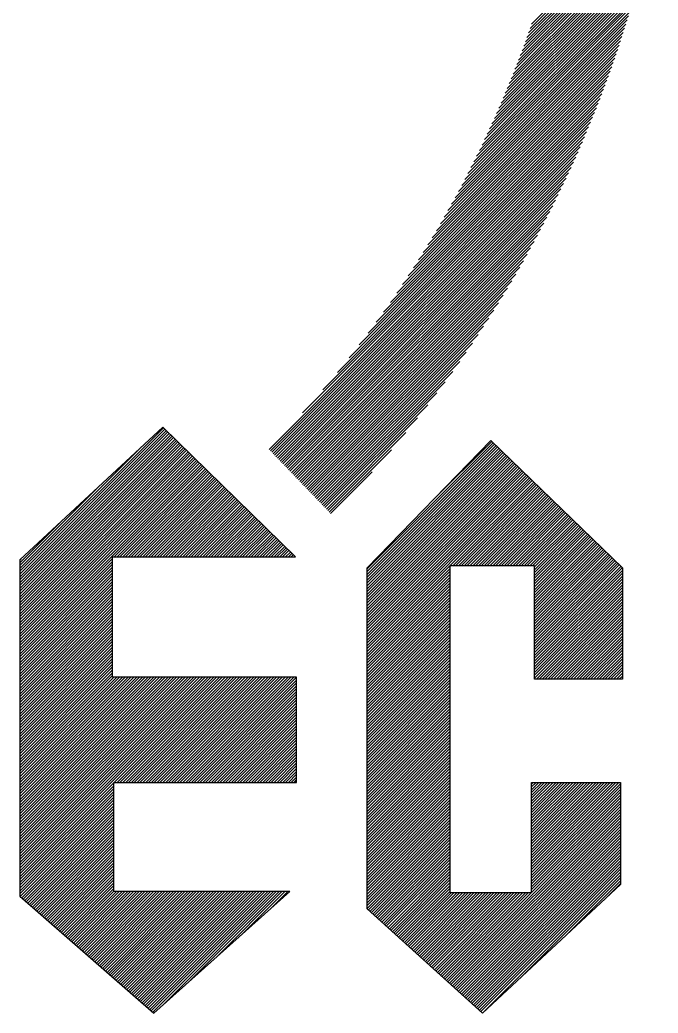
# Model space of a CAD drawing. Header units: inches. Extents: x 985 to 11353, y 526 to 2181.
# Drawn here: x 6002.02 to 6007.95, y 1156.47 to 1165.69 of the extents above; entities that cross this region are included whole.
import ezdxf

# ---------------------------------------------------------------- set-up
doc = ezdxf.new("R2010")
doc.units = ezdxf.units.IN
doc.header["$MEASUREMENT"] = 0
doc.layers.add('CABLE ROUTE FOR TOTAL PLANE-EMBED 2_DWG$0$SILICAGEL BORDER', color=7, linetype='Continuous')
doc.layers.add('ONDOCS', color=7, linetype='Continuous', lineweight=0)

# ---------------------------------------------------------------- blocks, each defined once
blk = doc.blocks.new('240A1')
at = {"layer": 'ONDOCS', "color": 7, "linetype": 'Continuous', "lineweight": -3, "ltscale": 100}
for p, q in [((1046107.5832, 286298.7135), (1046108.2098, 286299.3402)), ((1046107.5603, 286298.6482), (1046108.1991, 286299.287)), ((1046107.568, 286298.6701), (1046108.2027, 286299.3048)), ((1046107.5757, 286298.6919), (1046108.2063, 286299.3225)), ((1046107.5359, 286298.5814), (1046108.1876, 286299.2331)), ((1046107.5442, 286298.6038), (1046108.1915, 286299.2512)), ((1046107.5523, 286298.6261), (1046108.1953, 286299.2691)), ((1046107.51, 286298.513), (1046108.1755, 286299.1786)), ((1046107.5188, 286298.536), (1046108.1796, 286299.1969)), ((1046107.5274, 286298.5588), (1046108.1837, 286299.215)), ((1046107.4917, 286298.4665), (1046108.1671, 286299.1419)), ((1046107.5009, 286298.4899), (1046108.1713, 286299.1603)), ((1046107.4628, 286298.3952), (1046108.1538, 286299.0862)), ((1046107.4727, 286298.4192), (1046108.1583, 286299.1048)), ((1046107.4823, 286298.4429), (1046108.1627, 286299.1234)), ((1046107.4319, 286298.3218), (1046108.1398, 286299.0297)), ((1046107.4424, 286298.3465), (1046108.1445, 286299.0486)), ((1046107.4527, 286298.371), (1046108.1492, 286299.0674)), ((1046107.41, 286298.2717), (1046108.13, 286298.9916)), ((1046107.4211, 286298.2969), (1046108.1349, 286299.0107)), ((1046107.3752, 286298.1945), (1046108.1146, 286298.9339)), ((1046107.3871, 286298.2205), (1046108.1198, 286298.9532)), ((1046107.3987, 286298.2462), (1046108.125, 286298.9725)), ((1046107.3505, 286298.1415), (1046108.1039, 286298.8949)), ((1046107.363, 286298.1681), (1046108.1093, 286298.9144)), ((1046107.311, 286298.0595), (1046108.0871, 286298.8356)), ((1046107.3245, 286298.0872), (1046108.0928, 286298.8555)), ((1046107.3377, 286298.1145), (1046108.0984, 286298.8752)), ((1046107.2827, 286298.0029), (1046108.0754, 286298.7956)), ((1046107.297, 286298.0314), (1046108.0813, 286298.8157)), ((1046107.2371, 286297.9149), (1046108.057, 286298.7348)), ((1046107.2528, 286297.9447), (1046108.0632, 286298.7552)), ((1046107.268, 286297.9741), (1046108.0693, 286298.7754)), ((1046107.2043, 286297.8538), (1046108.0441, 286298.6936)), ((1046107.221, 286297.8846), (1046108.0506, 286298.7143)), ((1046107.1692, 286297.7904), (1046108.0308, 286298.652)), ((1046107.1871, 286297.8224), (1046108.0375, 286298.6729)), ((1046107.1116, 286297.6904), (1046108.0099, 286298.5887)), ((1046107.1315, 286297.7245), (1046108.017, 286298.6099)), ((1046107.1507, 286297.7578), (1046108.024, 286298.6311)), ((1046107.0693, 286297.6198), (1046107.9953, 286298.5458)), ((1046107.0909, 286297.6556), (1046108.0026, 286298.5673)), ((1046107.023, 286297.5453), (1046107.9801, 286298.5024)), ((1046107.0467, 286297.5831), (1046107.9878, 286298.5241)), ((1046106.9721, 286297.466), (1046107.9644, 286298.4583)), ((1046106.9982, 286297.5063), (1046107.9723, 286298.4804)), ((1046106.8837, 286297.3353), (1046107.9396, 286298.3911)), ((1046106.9151, 286297.3807), (1046107.948, 286298.4137)), ((1046106.9444, 286297.4242), (1046107.9562, 286298.4361)), ((1046106.8137, 286297.2369), (1046107.9222, 286298.3455)), ((1046106.8501, 286297.2875), (1046107.931, 286298.3684)), ((1046106.7296, 286297.1246), (1046107.9042, 286298.2991)), ((1046106.7738, 286297.1829), (1046107.9133, 286298.3224)), ((1046106.6213, 286296.988), (1046107.8854, 286298.2521)), ((1046106.6796, 286297.0605), (1046107.8949, 286298.2757)), ((1046106.449, 286296.7874), (1046107.8658, 286298.2042)), ((1046106.5494, 286296.902), (1046107.8757, 286298.2282)), ((1046106.2828, 286296.607), (1046107.8557, 286298.18)), ((1046106.2897, 286296.5998), (1046107.8454, 286298.1555)), ((1046106.2966, 286296.5926), (1046107.8349, 286298.1308)), ((1046106.3035, 286296.5854), (1046107.8241, 286298.1059)), ((1046106.3105, 286296.5782), (1046107.8131, 286298.0808)), ((1046106.3174, 286296.5709), (1046107.8018, 286298.0554)), ((1046106.3243, 286296.5637), (1046107.7903, 286298.0297)), ((1046106.3312, 286296.5565), (1046107.7786, 286298.0038)), ((1046106.3382, 286296.5493), (1046107.7665, 286297.9776)), ((1046106.3451, 286296.5421), (1046107.7542, 286297.9511)), ((1046106.352, 286296.5349), (1046107.7415, 286297.9244)), ((1046106.359, 286296.5276), (1046107.7286, 286297.8973)), ((1046106.3659, 286296.5204), (1046107.7153, 286297.8699)), ((1046106.3728, 286296.5132), (1046107.7017, 286297.8421)), ((1046106.3797, 286296.506), (1046107.6878, 286297.814)), ((1046106.3867, 286296.4988), (1046107.6734, 286297.7856)), ((1046106.3936, 286296.4916), (1046107.6587, 286297.7567)), ((1046106.4005, 286296.4843), (1046107.6436, 286297.7274)), ((1046106.4074, 286296.4771), (1046107.6281, 286297.6978)), ((1046106.4144, 286296.4699), (1046107.6121, 286297.6676)), ((1046106.4213, 286296.4627), (1046107.5956, 286297.637)), ((1046106.4282, 286296.4555), (1046107.5786, 286297.6058)), ((1046106.4351, 286296.4483), (1046107.561, 286297.5742)), ((1046106.4421, 286296.441), (1046107.5429, 286297.5419)), ((1046106.449, 286296.4338), (1046107.5242, 286297.5091)), ((1046106.4559, 286296.4266), (1046107.5048, 286297.4755)), ((1046106.4628, 286296.4194), (1046107.4848, 286297.4413)), ((1046106.4698, 286296.4122), (1046107.4639, 286297.4063)), ((1046106.4767, 286296.405), (1046107.4422, 286297.3705)), ((1046106.4836, 286296.3977), (1046107.4197, 286297.3338)), ((1046106.4905, 286296.3905), (1046107.3961, 286297.2961)), ((1046106.4975, 286296.3833), (1046107.3715, 286297.2574)), ((1046106.5044, 286296.3761), (1046107.3457, 286297.2174)), ((1046106.5113, 286296.3689), (1046107.3185, 286297.1761)), ((1046106.5182, 286296.3617), (1046107.2899, 286297.1333)), ((1046106.5252, 286296.3544), (1046107.2595, 286297.0888)), ((1046106.5321, 286296.3472), (1046107.2271, 286297.0423)), ((1046106.539, 286296.34), (1046107.1925, 286296.9935)), ((1046106.5459, 286296.3328), (1046107.155, 286296.9419)), ((1046106.5529, 286296.3256), (1046107.1142, 286296.887)), ((1046106.5598, 286296.3184), (1046107.0692, 286296.8277)), ((1046106.5667, 286296.3111), (1046107.0185, 286296.7629)), ((1046105.049, 286296.0029), (1046105.7604, 286296.7144)), ((1046105.049, 286295.9888), (1046105.7675, 286296.7074)), ((1046105.049, 286295.9747), (1046105.7747, 286296.7004)), ((1046105.049, 286295.9605), (1046105.7818, 286296.6934)), ((1046105.049, 286295.9464), (1046105.789, 286296.6864)), ((1046105.049, 286295.9322), (1046105.7961, 286296.6794)), ((1046105.049, 286295.9181), (1046105.8032, 286296.6724)), ((1046106.5736, 286296.3039), (1046106.9599, 286296.6902)), ((1046105.049, 286295.904), (1046105.8104, 286296.6654)), ((1046105.049, 286295.8898), (1046105.8175, 286296.6584)), ((1046105.049, 286295.8757), (1046105.8247, 286296.6514)), ((1046105.049, 286295.8615), (1046105.8318, 286296.6444)), ((1046105.049, 286295.8474), (1046105.839, 286296.6374)), ((1046105.049, 286295.8333), (1046105.8461, 286296.6304)), ((1046105.049, 286295.8191), (1046105.8532, 286296.6234)), ((1046106.7687, 286296.0158), (1046107.3928, 286296.64)), ((1046106.7687, 286296.0017), (1046107.4, 286296.633)), ((1046106.7687, 286295.9876), (1046107.4072, 286296.6261)), ((1046106.7687, 286295.9734), (1046107.4144, 286296.6191)), ((1046107.087, 286296.3483), (1046107.3856, 286296.6469)), ((1046105.049, 286295.805), (1046105.8604, 286296.6164)), ((1046105.049, 286295.7908), (1046105.8675, 286296.6094)), ((1046105.049, 286296.0171), (1046105.6352, 286296.6033)), ((1046105.049, 286295.7767), (1046105.8747, 286296.6024)), ((1046105.049, 286295.7626), (1046105.8818, 286296.5954)), ((1046105.049, 286295.7484), (1046105.889, 286296.5884)), ((1046105.049, 286295.7343), (1046105.8961, 286296.5814)), ((1046105.049, 286295.7201), (1046105.9032, 286296.5744)), ((1046106.5806, 286296.2967), (1046106.8889, 286296.6051)), ((1046106.7687, 286295.9593), (1046107.4215, 286296.6121)), ((1046106.7687, 286295.9451), (1046107.4287, 286296.6052)), ((1046106.7687, 286295.931), (1046107.4359, 286296.5982)), ((1046106.7687, 286295.9168), (1046107.4431, 286296.5913)), ((1046106.7687, 286295.9027), (1046107.4503, 286296.5843)), ((1046106.7687, 286295.8886), (1046107.4575, 286296.5773)), ((1046106.7687, 286295.8744), (1046107.4646, 286296.5704)), ((1046105.049, 286295.706), (1046105.9104, 286296.5674)), ((1046105.049, 286295.6918), (1046105.9175, 286296.5604)), ((1046105.049, 286295.6777), (1046105.9247, 286296.5534)), ((1046105.049, 286295.6636), (1046105.9318, 286296.5464)), ((1046105.049, 286295.6494), (1046105.939, 286296.5394)), ((1046105.049, 286295.6353), (1046105.9461, 286296.5324)), ((1046105.049, 286295.6211), (1046105.9532, 286296.5254)), ((1046106.7687, 286295.8603), (1046107.4718, 286296.5634)), ((1046106.7687, 286295.8461), (1046107.479, 286296.5565)), ((1046106.7687, 286295.832), (1046107.4862, 286296.5495)), ((1046106.7687, 286295.8178), (1046107.4934, 286296.5425)), ((1046106.7687, 286295.8037), (1046107.5006, 286296.5356)), ((1046106.7687, 286295.7896), (1046107.5077, 286296.5286)), ((1046106.7687, 286295.7754), (1046107.5149, 286296.5217)), ((1046105.5159, 286296.0739), (1046105.9604, 286296.5184)), ((1046105.5301, 286296.0739), (1046105.9675, 286296.5114)), ((1046105.5442, 286296.0739), (1046105.9747, 286296.5044)), ((1046105.5584, 286296.0739), (1046105.9818, 286296.4974)), ((1046105.5725, 286296.0739), (1046105.989, 286296.4904)), ((1046105.5867, 286296.0739), (1046105.9961, 286296.4834)), ((1046105.6008, 286296.0739), (1046106.0032, 286296.4764)), ((1046106.5875, 286296.2895), (1046106.794, 286296.496)), ((1046106.7687, 286295.7613), (1046107.5221, 286296.5147)), ((1046106.7687, 286295.7471), (1046107.5293, 286296.5077)), ((1046106.7687, 286295.733), (1046107.5365, 286296.5008)), ((1046106.7687, 286295.7189), (1046107.5437, 286296.4938)), ((1046106.7687, 286295.7047), (1046107.5508, 286296.4869)), ((1046106.7687, 286295.6906), (1046107.558, 286296.4799)), ((1046106.7687, 286295.6764), (1046107.5652, 286296.4729)), ((1046105.049, 286296.0312), (1046105.4417, 286296.424)), ((1046105.6149, 286296.0739), (1046106.0104, 286296.4694)), ((1046105.6291, 286296.0739), (1046106.0175, 286296.4624)), ((1046105.6432, 286296.0739), (1046106.0247, 286296.4554)), ((1046105.6574, 286296.0739), (1046106.0318, 286296.4484)), ((1046105.6715, 286296.0739), (1046106.039, 286296.4414)), ((1046105.6857, 286296.0739), (1046106.0461, 286296.4344)), ((1046105.6998, 286296.0739), (1046106.0532, 286296.4274)), ((1046106.7687, 286295.6623), (1046107.5724, 286296.466)), ((1046106.7687, 286295.6481), (1046107.5796, 286296.459)), ((1046106.7687, 286295.634), (1046107.5867, 286296.4521)), ((1046107.1784, 286296.0296), (1046107.5939, 286296.4451)), ((1046107.1925, 286296.0296), (1046107.6011, 286296.4381)), ((1046107.2067, 286296.0296), (1046107.6083, 286296.4312)), ((1046107.2208, 286296.0296), (1046107.6155, 286296.4242)), ((1046105.7139, 286296.0739), (1046106.0604, 286296.4204)), ((1046105.7281, 286296.0739), (1046106.0675, 286296.4134)), ((1046105.7422, 286296.0739), (1046106.0747, 286296.4064)), ((1046105.7564, 286296.0739), (1046106.0818, 286296.3994)), ((1046105.7705, 286296.0739), (1046106.0889, 286296.3924)), ((1046105.7846, 286296.0739), (1046106.0961, 286296.3854)), ((1046105.7988, 286296.0739), (1046106.1032, 286296.3784)), ((1046107.235, 286296.0296), (1046107.6227, 286296.4173)), ((1046107.2491, 286296.0296), (1046107.6298, 286296.4103)), ((1046107.2633, 286296.0296), (1046107.637, 286296.4033)), ((1046107.2774, 286296.0296), (1046107.6442, 286296.3964)), ((1046107.2915, 286296.0296), (1046107.6514, 286296.3894)), ((1046107.3057, 286296.0296), (1046107.6586, 286296.3825)), ((1046107.3198, 286296.0296), (1046107.6658, 286296.3755)), ((1046105.8129, 286296.0739), (1046106.1104, 286296.3714)), ((1046105.8271, 286296.0739), (1046106.1175, 286296.3644)), ((1046105.8412, 286296.0739), (1046106.1247, 286296.3574)), ((1046105.8554, 286296.0739), (1046106.1318, 286296.3504)), ((1046105.8695, 286296.0739), (1046106.1389, 286296.3434)), ((1046105.8836, 286296.0739), (1046106.1461, 286296.3364)), ((1046105.8978, 286296.0739), (1046106.1532, 286296.3294)), ((1046107.334, 286296.0296), (1046107.6729, 286296.3685)), ((1046107.3481, 286296.0296), (1046107.6801, 286296.3616)), ((1046107.3623, 286296.0296), (1046107.6873, 286296.3546)), ((1046107.3764, 286296.0296), (1046107.6945, 286296.3477)), ((1046107.3905, 286296.0296), (1046107.7017, 286296.3407)), ((1046107.4047, 286296.0296), (1046107.7088, 286296.3337)), ((1046107.4188, 286296.0296), (1046107.716, 286296.3268)), ((1046105.9119, 286296.0739), (1046106.1604, 286296.3224)), ((1046105.9261, 286296.0739), (1046106.1675, 286296.3154)), ((1046105.9402, 286296.0739), (1046106.1747, 286296.3084)), ((1046105.9544, 286296.0739), (1046106.1818, 286296.3014)), ((1046105.9685, 286296.0739), (1046106.1889, 286296.2944)), ((1046105.9826, 286296.0739), (1046106.1961, 286296.2874)), ((1046105.9968, 286296.0739), (1046106.2032, 286296.2804)), ((1046107.433, 286296.0296), (1046107.7232, 286296.3198)), ((1046107.4471, 286296.0296), (1046107.7304, 286296.3129)), ((1046107.4612, 286296.0296), (1046107.7376, 286296.3059)), ((1046107.4754, 286296.0296), (1046107.7448, 286296.2989)), ((1046107.4895, 286296.0296), (1046107.7519, 286296.292)), ((1046107.5037, 286296.0296), (1046107.7591, 286296.285)), ((1046107.5178, 286296.0296), (1046107.7663, 286296.2781)), ((1046105.049, 286296.0454), (1046105.2482, 286296.2446)), ((1046106.0109, 286296.0739), (1046106.2104, 286296.2734)), ((1046106.0251, 286296.0739), (1046106.2175, 286296.2664)), ((1046106.0392, 286296.0739), (1046106.2247, 286296.2594)), ((1046106.0533, 286296.0739), (1046106.2318, 286296.2524)), ((1046106.0675, 286296.0739), (1046106.2389, 286296.2454)), ((1046106.0816, 286296.0739), (1046106.2461, 286296.2384)), ((1046106.0958, 286296.0739), (1046106.2532, 286296.2314)), ((1046107.532, 286296.0296), (1046107.7735, 286296.2711)), ((1046107.5461, 286296.0296), (1046107.7807, 286296.2641)), ((1046107.5602, 286296.0296), (1046107.7879, 286296.2572)), ((1046107.5744, 286296.0296), (1046107.795, 286296.2502)), ((1046107.5885, 286296.0296), (1046107.8022, 286296.2433)), ((1046107.5982, 286296.0251), (1046107.8094, 286296.2363)), ((1046107.5982, 286296.011), (1046107.8166, 286296.2293)), ((1046106.1099, 286296.0739), (1046106.2604, 286296.2244)), ((1046106.1241, 286296.0739), (1046106.2675, 286296.2174)), ((1046106.1382, 286296.0739), (1046106.2747, 286296.2104)), ((1046106.1523, 286296.0739), (1046106.2818, 286296.2034)), ((1046106.1665, 286296.0739), (1046106.2889, 286296.1964)), ((1046106.1806, 286296.0739), (1046106.2961, 286296.1894)), ((1046106.1948, 286296.0739), (1046106.3032, 286296.1824)), ((1046107.5982, 286295.9968), (1046107.8238, 286296.2224)), ((1046107.5982, 286295.9827), (1046107.8309, 286296.2154)), ((1046107.5982, 286295.9685), (1046107.8381, 286296.2085)), ((1046107.5982, 286295.9544), (1046107.8453, 286296.2015)), ((1046107.5982, 286295.9403), (1046107.8525, 286296.1945)), ((1046107.5982, 286295.9261), (1046107.8597, 286296.1876)), ((1046107.5982, 286295.912), (1046107.8669, 286296.1806)), ((1046106.2089, 286296.0739), (1046106.3104, 286296.1754)), ((1046106.2231, 286296.0739), (1046106.3175, 286296.1684)), ((1046106.2372, 286296.0739), (1046106.3247, 286296.1614)), ((1046106.2513, 286296.0739), (1046106.3318, 286296.1544)), ((1046106.2655, 286296.0739), (1046106.3389, 286296.1474)), ((1046106.2796, 286296.0739), (1046106.3461, 286296.1404)), ((1046106.2938, 286296.0739), (1046106.3532, 286296.1334)), ((1046107.5982, 286295.8978), (1046107.874, 286296.1737)), ((1046107.5982, 286295.8837), (1046107.8812, 286296.1667)), ((1046107.5982, 286295.8695), (1046107.8884, 286296.1598)), ((1046107.5982, 286295.8554), (1046107.8956, 286296.1528)), ((1046107.5982, 286295.8413), (1046107.9028, 286296.1458)), ((1046107.5982, 286295.8271), (1046107.91, 286296.1389)), ((1046107.5982, 286295.813), (1046107.9171, 286296.1319)), ((1046106.3079, 286296.0739), (1046106.3604, 286296.1264)), ((1046106.322, 286296.0739), (1046106.3675, 286296.1194)), ((1046106.3362, 286296.0739), (1046106.3746, 286296.1124)), ((1046106.3503, 286296.0739), (1046106.3818, 286296.1054)), ((1046106.3645, 286296.0739), (1046106.3889, 286296.0984)), ((1046106.3786, 286296.0739), (1046106.3961, 286296.0914)), ((1046106.3928, 286296.0739), (1046106.4032, 286296.0844)), ((1046106.4069, 286296.0739), (1046106.4104, 286296.0774)), ((1046107.5982, 286295.7988), (1046107.9243, 286296.125)), ((1046107.5982, 286295.7847), (1046107.9315, 286296.118)), ((1046107.5982, 286295.7705), (1046107.9387, 286296.111)), ((1046107.5982, 286295.7564), (1046107.9459, 286296.1041)), ((1046107.5982, 286295.7423), (1046107.953, 286296.0971)), ((1046107.5982, 286295.7281), (1046107.9602, 286296.0902)), ((1046107.5982, 286295.714), (1046107.9674, 286296.0832)), ((1046105.049, 286295.607), (1046105.5085, 286296.0664)), ((1046105.049, 286296.0595), (1046105.0548, 286296.0653)), ((1046105.049, 286295.5929), (1046105.5085, 286296.0523)), ((1046105.049, 286295.5787), (1046105.5085, 286296.0382)), ((1046106.7687, 286295.6199), (1046107.1784, 286296.0296)), ((1046107.5982, 286295.6998), (1046107.9746, 286296.0762)), ((1046107.5982, 286295.6857), (1046107.9818, 286296.0693)), ((1046107.5982, 286295.6716), (1046107.989, 286296.0623)), ((1046107.5982, 286295.6574), (1046107.9961, 286296.0554)), ((1046107.5982, 286295.6433), (1046108.0033, 286296.0484)), ((1046107.5982, 286295.6291), (1046108.0105, 286296.0414)), ((1046107.5982, 286295.615), (1046108.0177, 286296.0345)), ((1046105.049, 286295.5646), (1046105.5085, 286296.024)), ((1046105.049, 286295.5504), (1046105.5085, 286296.0099)), ((1046105.049, 286295.5363), (1046105.5085, 286295.9957)), ((1046105.049, 286295.5222), (1046105.5085, 286295.9816)), ((1046106.7687, 286295.6057), (1046107.1784, 286296.0154)), ((1046106.7687, 286295.5916), (1046107.1784, 286296.0013)), ((1046106.7687, 286295.5774), (1046107.1784, 286295.9871)), ((1046107.5982, 286295.6008), (1046108.0249, 286296.0275)), ((1046107.5982, 286295.5867), (1046108.0321, 286296.0206)), ((1046107.5982, 286295.5726), (1046108.0332, 286296.0075)), ((1046107.5982, 286295.5584), (1046108.0332, 286295.9934)), ((1046107.5982, 286295.5443), (1046108.0332, 286295.9793)), ((1046105.049, 286295.508), (1046105.5085, 286295.9674)), ((1046105.049, 286295.4939), (1046105.5085, 286295.9533)), ((1046105.049, 286295.4797), (1046105.5085, 286295.9392)), ((1046106.7687, 286295.5633), (1046107.1784, 286295.973)), ((1046106.7687, 286295.5491), (1046107.1784, 286295.9588)), ((1046106.7687, 286295.535), (1046107.1784, 286295.9447)), ((1046106.7687, 286295.5209), (1046107.1784, 286295.9306)), ((1046107.5982, 286295.5301), (1046108.0332, 286295.9651)), ((1046107.5982, 286295.516), (1046108.0332, 286295.951)), ((1046107.5982, 286295.5018), (1046108.0332, 286295.9368)), ((1046105.049, 286295.4656), (1046105.5085, 286295.925)), ((1046105.049, 286295.4515), (1046105.5085, 286295.9109)), ((1046105.049, 286295.4373), (1046105.5085, 286295.8967)), ((1046105.049, 286295.4232), (1046105.5085, 286295.8826)), ((1046106.7687, 286295.5067), (1046107.1784, 286295.9164)), ((1046106.7687, 286295.4926), (1046107.1784, 286295.9023)), ((1046106.7687, 286295.4784), (1046107.1784, 286295.8881)), ((1046107.5982, 286295.4877), (1046108.0332, 286295.9227)), ((1046107.5982, 286295.4736), (1046108.0332, 286295.9086)), ((1046107.6069, 286295.4681), (1046108.0332, 286295.8944)), ((1046105.049, 286295.409), (1046105.5085, 286295.8684)), ((1046105.049, 286295.3949), (1046105.5085, 286295.8543)), ((1046105.049, 286295.3808), (1046105.5085, 286295.8402)), ((1046106.7687, 286295.4643), (1046107.1784, 286295.874)), ((1046106.7687, 286295.4502), (1046107.1784, 286295.8599)), ((1046106.7687, 286295.436), (1046107.1784, 286295.8457)), ((1046106.7687, 286295.4219), (1046107.1784, 286295.8316)), ((1046107.6211, 286295.4681), (1046108.0332, 286295.8803)), ((1046107.6352, 286295.4681), (1046108.0332, 286295.8661)), ((1046107.6493, 286295.4681), (1046108.0332, 286295.852)), ((1046107.6635, 286295.4681), (1046108.0332, 286295.8378)), ((1046105.049, 286295.3666), (1046105.5085, 286295.826)), ((1046105.0491, 286295.3525), (1046105.5085, 286295.8119)), ((1046105.0491, 286295.3383), (1046105.5085, 286295.7977)), ((1046105.0491, 286295.3242), (1046105.5085, 286295.7836)), ((1046106.7687, 286295.4077), (1046107.1784, 286295.8174)), ((1046106.7687, 286295.3936), (1046107.1784, 286295.8033)), ((1046106.7687, 286295.3794), (1046107.1784, 286295.7891)), ((1046107.6776, 286295.4681), (1046108.0332, 286295.8237)), ((1046107.6918, 286295.4681), (1046108.0332, 286295.8096)), ((1046107.7059, 286295.4681), (1046108.0332, 286295.7954)), ((1046105.0491, 286295.3101), (1046105.5085, 286295.7695)), ((1046105.0491, 286295.2959), (1046105.5085, 286295.7553)), ((1046105.0491, 286295.2818), (1046105.5085, 286295.7412)), ((1046106.7687, 286295.3653), (1046107.1784, 286295.775)), ((1046106.7687, 286295.3512), (1046107.1784, 286295.7609)), ((1046106.7687, 286295.337), (1046107.1784, 286295.7467)), ((1046107.7201, 286295.4681), (1046108.0332, 286295.7813)), ((1046107.7342, 286295.4681), (1046108.0332, 286295.7671)), ((1046107.7483, 286295.4681), (1046108.0332, 286295.753)), ((1046107.7625, 286295.4681), (1046108.0332, 286295.7388)), ((1046105.0491, 286295.2676), (1046105.5085, 286295.727)), ((1046105.0491, 286295.2535), (1046105.5085, 286295.7129)), ((1046105.0491, 286295.2394), (1046105.5085, 286295.6987)), ((1046105.0491, 286295.2252), (1046105.5085, 286295.6846)), ((1046106.7687, 286295.3229), (1046107.1784, 286295.7326)), ((1046106.7687, 286295.3087), (1046107.1784, 286295.7184)), ((1046106.7687, 286295.2946), (1046107.1784, 286295.7043)), ((1046106.7687, 286295.2804), (1046107.1784, 286295.6901)), ((1046107.7766, 286295.4681), (1046108.0332, 286295.7247)), ((1046107.7908, 286295.4681), (1046108.0332, 286295.7106)), ((1046107.8049, 286295.4681), (1046108.0332, 286295.6964)), ((1046105.0491, 286295.2111), (1046105.5085, 286295.6705)), ((1046105.0491, 286295.1969), (1046105.5085, 286295.6563)), ((1046105.0491, 286295.1828), (1046105.5085, 286295.6422)), ((1046106.7687, 286295.2663), (1046107.1784, 286295.676)), ((1046106.7687, 286295.2522), (1046107.1784, 286295.6619)), ((1046106.7687, 286295.238), (1046107.1784, 286295.6477)), ((1046107.819, 286295.4681), (1046108.0332, 286295.6823)), ((1046107.8332, 286295.4681), (1046108.0332, 286295.6681)), ((1046107.8473, 286295.4681), (1046108.0332, 286295.654)), ((1046107.8615, 286295.4681), (1046108.0332, 286295.6399)), ((1046105.0491, 286295.1687), (1046105.5085, 286295.628)), ((1046105.0491, 286295.1545), (1046105.5085, 286295.6139)), ((1046105.0491, 286295.1404), (1046105.5085, 286295.5997)), ((1046105.0491, 286295.1262), (1046105.5085, 286295.5856)), ((1046106.7687, 286295.2239), (1046107.1784, 286295.6336)), ((1046106.7687, 286295.2097), (1046107.1784, 286295.6194)), ((1046106.7687, 286295.1956), (1046107.1784, 286295.6053)), ((1046106.7687, 286295.1815), (1046107.1784, 286295.5912)), ((1046107.8756, 286295.4681), (1046108.0332, 286295.6257)), ((1046107.8898, 286295.4681), (1046108.0332, 286295.6116)), ((1046107.9039, 286295.4681), (1046108.0332, 286295.5974)), ((1046105.0491, 286295.1121), (1046105.5085, 286295.5715)), ((1046105.0491, 286295.098), (1046105.5085, 286295.5573)), ((1046105.0491, 286295.0838), (1046105.5085, 286295.5432)), ((1046106.7687, 286295.1673), (1046107.1784, 286295.577)), ((1046106.7687, 286295.1532), (1046107.1784, 286295.5629)), ((1046106.7687, 286295.139), (1046107.1784, 286295.5487)), ((1046107.918, 286295.4681), (1046108.0332, 286295.5833)), ((1046107.9322, 286295.4681), (1046108.0332, 286295.5691)), ((1046107.9463, 286295.4681), (1046108.0332, 286295.555)), ((1046107.9605, 286295.4681), (1046108.0332, 286295.5409)), ((1046105.0491, 286295.0697), (1046105.5085, 286295.529)), ((1046105.0491, 286295.0555), (1046105.5085, 286295.5149)), ((1046105.0491, 286295.0414), (1046105.5085, 286295.5008)), ((1046106.7687, 286295.1249), (1046107.1784, 286295.5346)), ((1046106.7687, 286295.1107), (1046107.1784, 286295.5204)), ((1046106.7687, 286295.0966), (1046107.1784, 286295.5063)), ((1046106.7687, 286295.0825), (1046107.1784, 286295.4922)), ((1046107.9746, 286295.4681), (1046108.0332, 286295.5267)), ((1046107.9888, 286295.4681), (1046108.0332, 286295.5126)), ((1046108.0029, 286295.4681), (1046108.0332, 286295.4984)), ((1046105.0491, 286295.0272), (1046105.5085, 286295.4866)), ((1046105.0491, 286295.0131), (1046105.5142, 286295.4783)), ((1046105.0491, 286294.999), (1046105.5284, 286295.4783)), ((1046105.0491, 286294.9848), (1046105.5425, 286295.4783)), ((1046105.0491, 286294.9707), (1046105.5567, 286295.4783)), ((1046105.0491, 286294.9565), (1046105.5708, 286295.4783)), ((1046105.0491, 286294.9424), (1046105.5849, 286295.4783)), ((1046105.0491, 286294.9283), (1046105.5991, 286295.4783)), ((1046105.0491, 286294.9141), (1046105.6132, 286295.4783)), ((1046105.0491, 286294.9), (1046105.6274, 286295.4783)), ((1046105.0491, 286294.8858), (1046105.6415, 286295.4783)), ((1046105.0491, 286294.8717), (1046105.6557, 286295.4783)), ((1046105.0491, 286294.8576), (1046105.6698, 286295.4783)), ((1046105.0491, 286294.8434), (1046105.6839, 286295.4783)), ((1046105.0491, 286294.8293), (1046105.6981, 286295.4783)), ((1046105.0491, 286294.8151), (1046105.7122, 286295.4783)), ((1046105.0491, 286294.801), (1046105.7264, 286295.4783)), ((1046105.0491, 286294.7869), (1046105.7405, 286295.4783)), ((1046105.0491, 286294.7727), (1046105.7547, 286295.4783)), ((1046105.0491, 286294.7586), (1046105.7688, 286295.4783)), ((1046105.0491, 286294.7444), (1046105.7829, 286295.4783)), ((1046105.0491, 286294.7303), (1046105.7971, 286295.4783)), ((1046105.0491, 286294.7162), (1046105.8112, 286295.4783)), ((1046105.0491, 286294.702), (1046105.8254, 286295.4783)), ((1046105.0491, 286294.6879), (1046105.8395, 286295.4783)), ((1046105.0491, 286294.6737), (1046105.8536, 286295.4783)), ((1046105.0491, 286294.6596), (1046105.8678, 286295.4783)), ((1046105.0491, 286294.6455), (1046105.8819, 286295.4783)), ((1046105.0491, 286294.6313), (1046105.8961, 286295.4783)), ((1046105.0491, 286294.6172), (1046105.9102, 286295.4783)), ((1046105.0491, 286294.603), (1046105.9244, 286295.4783)), ((1046105.0491, 286294.5889), (1046105.9385, 286295.4783)), ((1046105.0491, 286294.5748), (1046105.9526, 286295.4783)), ((1046105.0491, 286294.5606), (1046105.9668, 286295.4783)), ((1046105.0491, 286294.5465), (1046105.9809, 286295.4783)), ((1046105.0492, 286294.5323), (1046105.9951, 286295.4783)), ((1046105.0492, 286294.5182), (1046106.0092, 286295.4783)), ((1046105.0492, 286294.5041), (1046106.0234, 286295.4783)), ((1046105.5165, 286294.9573), (1046106.0375, 286295.4783)), ((1046105.5307, 286294.9573), (1046106.0516, 286295.4783)), ((1046105.5448, 286294.9573), (1046106.0658, 286295.4783)), ((1046105.5589, 286294.9573), (1046106.0799, 286295.4783)), ((1046105.5731, 286294.9573), (1046106.0941, 286295.4783)), ((1046105.5872, 286294.9573), (1046106.1082, 286295.4783)), ((1046105.6014, 286294.9573), (1046106.1223, 286295.4783)), ((1046105.6155, 286294.9573), (1046106.1365, 286295.4783)), ((1046105.6297, 286294.9573), (1046106.1506, 286295.4783)), ((1046105.6438, 286294.9573), (1046106.1648, 286295.4783)), ((1046105.6579, 286294.9573), (1046106.1789, 286295.4783)), ((1046105.6721, 286294.9573), (1046106.1931, 286295.4783)), ((1046105.6862, 286294.9573), (1046106.2072, 286295.4783)), ((1046105.7004, 286294.9573), (1046106.2213, 286295.4783)), ((1046105.7145, 286294.9573), (1046106.2355, 286295.4783)), ((1046105.7287, 286294.9573), (1046106.2496, 286295.4783)), ((1046105.7428, 286294.9573), (1046106.2638, 286295.4783)), ((1046105.7569, 286294.9573), (1046106.2779, 286295.4783)), ((1046105.7711, 286294.9573), (1046106.2921, 286295.4783)), ((1046105.7852, 286294.9573), (1046106.3062, 286295.4783)), ((1046105.7994, 286294.9573), (1046106.3203, 286295.4783)), ((1046105.8135, 286294.9573), (1046106.3345, 286295.4783)), ((1046105.8276, 286294.9573), (1046106.3486, 286295.4783)), ((1046105.8418, 286294.9573), (1046106.3628, 286295.4783)), ((1046105.8559, 286294.9573), (1046106.3769, 286295.4783)), ((1046105.8701, 286294.9573), (1046106.391, 286295.4783)), ((1046105.8842, 286294.9573), (1046106.4052, 286295.4783)), ((1046105.8984, 286294.9573), (1046106.4193, 286295.4783)), ((1046105.9125, 286294.9573), (1046106.4197, 286295.4645)), ((1046105.9266, 286294.9573), (1046106.4197, 286295.4503)), ((1046106.7687, 286295.0683), (1046107.1784, 286295.478)), ((1046106.7687, 286295.0542), (1046107.1784, 286295.4639)), ((1046106.7687, 286295.04), (1046107.1784, 286295.4497)), ((1046108.017, 286295.4681), (1046108.0332, 286295.4843)), ((1046108.0312, 286295.4681), (1046108.0332, 286295.4701)), ((1046105.9408, 286294.9573), (1046106.4197, 286295.4362)), ((1046105.9549, 286294.9573), (1046106.4197, 286295.422)), ((1046105.9691, 286294.9573), (1046106.4197, 286295.4079)), ((1046105.9832, 286294.9573), (1046106.4197, 286295.3938)), ((1046106.7687, 286295.0259), (1046107.1784, 286295.4356)), ((1046106.7687, 286295.0117), (1046107.1784, 286295.4214)), ((1046106.7687, 286294.9976), (1046107.1784, 286295.4073)), ((1046106.7687, 286294.9835), (1046107.1784, 286295.3932)), ((1046105.9974, 286294.9573), (1046106.4197, 286295.3796)), ((1046106.0115, 286294.9573), (1046106.4197, 286295.3655)), ((1046106.0256, 286294.9573), (1046106.4197, 286295.3513)), ((1046106.7687, 286294.9693), (1046107.1784, 286295.379)), ((1046106.7687, 286294.9552), (1046107.1784, 286295.3649)), ((1046106.7687, 286294.941), (1046107.1784, 286295.3507)), ((1046106.0398, 286294.9573), (1046106.4197, 286295.3372)), ((1046106.0539, 286294.9573), (1046106.4197, 286295.323)), ((1046106.0681, 286294.9573), (1046106.4197, 286295.3089)), ((1046106.0822, 286294.9573), (1046106.4197, 286295.2948)), ((1046106.7687, 286294.9269), (1046107.1784, 286295.3366)), ((1046106.7687, 286294.9128), (1046107.1784, 286295.3224)), ((1046106.7687, 286294.8986), (1046107.1784, 286295.3083)), ((1046106.7687, 286294.8845), (1046107.1784, 286295.2942)), ((1046106.0963, 286294.9573), (1046106.4197, 286295.2806)), ((1046106.1105, 286294.9573), (1046106.4197, 286295.2665)), ((1046106.1246, 286294.9573), (1046106.4197, 286295.2523)), ((1046106.7687, 286294.8703), (1046107.1784, 286295.28)), ((1046106.7687, 286294.8562), (1046107.1784, 286295.2659)), ((1046106.7687, 286294.842), (1046107.1784, 286295.2517)), ((1046106.1388, 286294.9573), (1046106.4197, 286295.2382)), ((1046106.1529, 286294.9573), (1046106.4197, 286295.224)), ((1046106.1671, 286294.9573), (1046106.4197, 286295.2099)), ((1046106.1812, 286294.9573), (1046106.4197, 286295.1958)), ((1046106.7687, 286294.8279), (1046107.1784, 286295.2376)), ((1046106.7687, 286294.8138), (1046107.1784, 286295.2235)), ((1046106.7687, 286294.7996), (1046107.1784, 286295.2093)), ((1046106.7687, 286294.7855), (1046107.1784, 286295.1952)), ((1046106.1953, 286294.9573), (1046106.4197, 286295.1816)), ((1046106.2095, 286294.9573), (1046106.4197, 286295.1675)), ((1046106.2236, 286294.9573), (1046106.4197, 286295.1533)), ((1046106.7687, 286294.7713), (1046107.1784, 286295.181)), ((1046106.7687, 286294.7572), (1046107.1784, 286295.1669)), ((1046106.7687, 286294.743), (1046107.1784, 286295.1527)), ((1046106.2378, 286294.9573), (1046106.4197, 286295.1392)), ((1046106.2519, 286294.9573), (1046106.4197, 286295.1251)), ((1046106.2661, 286294.9573), (1046106.4197, 286295.1109)), ((1046106.2802, 286294.9573), (1046106.4197, 286295.0968)), ((1046106.7687, 286294.7289), (1046107.1784, 286295.1386)), ((1046106.7687, 286294.7148), (1046107.1784, 286295.1245)), ((1046106.7687, 286294.7006), (1046107.1784, 286295.1103)), ((1046106.7687, 286294.6865), (1046107.1784, 286295.0962)), ((1046106.2943, 286294.9573), (1046106.4197, 286295.0826)), ((1046106.3085, 286294.9573), (1046106.4197, 286295.0685)), ((1046106.3226, 286294.9573), (1046106.4197, 286295.0543)), ((1046106.7687, 286294.6723), (1046107.1784, 286295.082)), ((1046106.7687, 286294.6582), (1046107.1784, 286295.0679)), ((1046106.7687, 286294.6441), (1046107.1784, 286295.0537)), ((1046106.3368, 286294.9573), (1046106.4197, 286295.0402)), ((1046106.3509, 286294.9573), (1046106.4197, 286295.0261)), ((1046106.365, 286294.9573), (1046106.4197, 286295.0119)), ((1046106.3792, 286294.9573), (1046106.4197, 286294.9978)), ((1046106.7687, 286294.6299), (1046107.1784, 286295.0396)), ((1046106.7687, 286294.6158), (1046107.1784, 286295.0255)), ((1046106.7687, 286294.6016), (1046107.1784, 286295.0113)), ((1046106.7687, 286294.5875), (1046107.1784, 286294.9972)), ((1046105.0492, 286294.4899), (1046105.5143, 286294.9551)), ((1046106.3933, 286294.9573), (1046106.4197, 286294.9836)), ((1046106.4075, 286294.9573), (1046106.4197, 286294.9695)), ((1046106.7687, 286294.5733), (1046107.1784, 286294.983)), ((1046106.7687, 286294.5592), (1046107.1784, 286294.9689)), ((1046106.7687, 286294.5451), (1046107.1784, 286294.9548)), ((1046107.583, 286294.9493), (1046107.591, 286294.9573)), ((1046107.583, 286294.9351), (1046107.6052, 286294.9573)), ((1046107.583, 286294.921), (1046107.6193, 286294.9573)), ((1046107.583, 286294.9068), (1046107.6335, 286294.9573)), ((1046107.583, 286294.8927), (1046107.6476, 286294.9573)), ((1046107.583, 286294.8786), (1046107.6617, 286294.9573)), ((1046107.583, 286294.8644), (1046107.6759, 286294.9573)), ((1046107.583, 286294.8503), (1046107.69, 286294.9573)), ((1046107.583, 286294.8361), (1046107.7042, 286294.9573)), ((1046107.583, 286294.822), (1046107.7183, 286294.9573)), ((1046107.583, 286294.8079), (1046107.7325, 286294.9573)), ((1046107.583, 286294.7937), (1046107.7466, 286294.9573)), ((1046107.583, 286294.7796), (1046107.7607, 286294.9573)), ((1046107.583, 286294.7654), (1046107.7749, 286294.9573)), ((1046107.583, 286294.7513), (1046107.789, 286294.9573)), ((1046107.583, 286294.7371), (1046107.8032, 286294.9573)), ((1046107.583, 286294.723), (1046107.8173, 286294.9573)), ((1046107.583, 286294.7089), (1046107.8314, 286294.9573)), ((1046107.583, 286294.6947), (1046107.8456, 286294.9573)), ((1046107.583, 286294.6806), (1046107.8597, 286294.9573)), ((1046107.583, 286294.6664), (1046107.8739, 286294.9573)), ((1046107.583, 286294.6523), (1046107.888, 286294.9573)), ((1046107.583, 286294.6381), (1046107.9022, 286294.9573)), ((1046107.583, 286294.624), (1046107.9163, 286294.9573)), ((1046107.583, 286294.6099), (1046107.9304, 286294.9573)), ((1046107.583, 286294.5957), (1046107.9446, 286294.9573)), ((1046107.583, 286294.5816), (1046107.9587, 286294.9573)), ((1046107.583, 286294.5674), (1046107.9729, 286294.9573)), ((1046107.583, 286294.5533), (1046107.987, 286294.9573)), ((1046107.583, 286294.5392), (1046108.0012, 286294.9573)), ((1046107.583, 286294.525), (1046108.0153, 286294.9573)), ((1046107.583, 286294.5109), (1046108.0231, 286294.9509)), ((1046105.0492, 286294.4758), (1046105.5143, 286294.9409)), ((1046105.0492, 286294.4616), (1046105.5143, 286294.9268)), ((1046105.0492, 286294.4475), (1046105.5143, 286294.9126)), ((1046105.0492, 286294.4334), (1046105.5143, 286294.8985)), ((1046106.7687, 286294.5309), (1046107.1784, 286294.9406)), ((1046106.7687, 286294.5168), (1046107.1784, 286294.9265)), ((1046106.7687, 286294.5026), (1046107.1784, 286294.9123)), ((1046106.7687, 286294.4885), (1046107.1784, 286294.8982)), ((1046107.583, 286294.4967), (1046108.0231, 286294.9368)), ((1046107.583, 286294.4826), (1046108.0231, 286294.9226)), ((1046107.583, 286294.4684), (1046108.0231, 286294.9085)), ((1046105.0492, 286294.4192), (1046105.5143, 286294.8843)), ((1046105.0492, 286294.4051), (1046105.5143, 286294.8702)), ((1046105.0507, 286294.3924), (1046105.5143, 286294.8561)), ((1046106.7687, 286294.4743), (1046107.1784, 286294.884)), ((1046106.7687, 286294.4602), (1046107.1784, 286294.8699)), ((1046106.7687, 286294.4461), (1046107.1784, 286294.8558)), ((1046107.583, 286294.4543), (1046108.0231, 286294.8943)), ((1046107.583, 286294.4402), (1046108.0231, 286294.8802)), ((1046107.583, 286294.426), (1046108.0231, 286294.8661)), ((1046107.583, 286294.4119), (1046108.0231, 286294.8519)), ((1046105.0582, 286294.3858), (1046105.5143, 286294.8419)), ((1046105.0658, 286294.3792), (1046105.5143, 286294.8278)), ((1046105.0733, 286294.3726), (1046105.5143, 286294.8136)), ((1046105.0808, 286294.366), (1046105.5143, 286294.7995)), ((1046106.7687, 286294.4319), (1046107.1784, 286294.8416)), ((1046106.7687, 286294.4178), (1046107.1784, 286294.8275)), ((1046106.7687, 286294.4036), (1046107.1784, 286294.8133)), ((1046106.7687, 286294.3895), (1046107.1784, 286294.7992)), ((1046107.1611, 286293.9758), (1046108.0231, 286294.8378)), ((1046107.1686, 286293.9691), (1046108.0231, 286294.8236)), ((1046107.176, 286293.9624), (1046108.0231, 286294.8095)), ((1046105.0884, 286294.3594), (1046105.5143, 286294.7854)), ((1046105.0959, 286294.3528), (1046105.5143, 286294.7712)), ((1046105.1035, 286294.3462), (1046105.5143, 286294.7571)), ((1046106.7687, 286294.3753), (1046107.1784, 286294.785)), ((1046106.7687, 286294.3612), (1046107.1784, 286294.7709)), ((1046106.7687, 286294.3471), (1046107.1784, 286294.7568)), ((1046107.1834, 286293.9557), (1046108.0231, 286294.7953)), ((1046107.1909, 286293.949), (1046108.0231, 286294.7812)), ((1046107.1983, 286293.9423), (1046108.0231, 286294.7671)), ((1046107.2057, 286293.9356), (1046108.0231, 286294.7529)), ((1046105.111, 286294.3396), (1046105.5143, 286294.7429)), ((1046105.1186, 286294.333), (1046105.5143, 286294.7288)), ((1046105.1261, 286294.3264), (1046105.5143, 286294.7146)), ((1046105.1336, 286294.3198), (1046105.5143, 286294.7005)), ((1046106.7687, 286294.3329), (1046107.1784, 286294.7426)), ((1046106.7746, 286294.3247), (1046107.1784, 286294.7285)), ((1046106.7821, 286294.318), (1046107.1784, 286294.7143)), ((1046106.7895, 286294.3113), (1046107.1784, 286294.7002)), ((1046107.2132, 286293.9289), (1046108.0231, 286294.7388)), ((1046107.2206, 286293.9222), (1046108.0231, 286294.7246)), ((1046107.228, 286293.9155), (1046108.0231, 286294.7105)), ((1046105.1412, 286294.3132), (1046105.5143, 286294.6864)), ((1046105.1487, 286294.3066), (1046105.5143, 286294.6722)), ((1046105.1563, 286294.3), (1046105.5143, 286294.6581)), ((1046106.7969, 286294.3046), (1046107.1784, 286294.6861)), ((1046106.8044, 286294.2979), (1046107.1784, 286294.6719)), ((1046106.8118, 286294.2912), (1046107.1784, 286294.6578)), ((1046107.2355, 286293.9087), (1046108.0231, 286294.6964)), ((1046107.2429, 286293.902), (1046108.0231, 286294.6822)), ((1046107.2503, 286293.8953), (1046108.0231, 286294.6681)), ((1046107.2578, 286293.8886), (1046108.0231, 286294.6539)), ((1046105.1638, 286294.2934), (1046105.5143, 286294.6439)), ((1046105.1714, 286294.2868), (1046105.5143, 286294.6298)), ((1046105.1789, 286294.2802), (1046105.5143, 286294.6156)), ((1046105.1864, 286294.2736), (1046105.5143, 286294.6015)), ((1046106.8192, 286294.2845), (1046107.1784, 286294.6436)), ((1046106.8267, 286294.2778), (1046107.1784, 286294.6295)), ((1046106.8341, 286294.271), (1046107.1784, 286294.6153)), ((1046106.8415, 286294.2643), (1046107.1784, 286294.6012)), ((1046107.2652, 286293.8819), (1046108.0231, 286294.6398)), ((1046107.2726, 286293.8752), (1046108.0231, 286294.6256)), ((1046107.2801, 286293.8685), (1046108.0231, 286294.6115)), ((1046105.194, 286294.267), (1046105.5143, 286294.5874)), ((1046105.2015, 286294.2604), (1046105.5143, 286294.5732)), ((1046105.2091, 286294.2538), (1046105.5143, 286294.5591)), ((1046106.849, 286294.2576), (1046107.1784, 286294.5871)), ((1046106.8564, 286294.2509), (1046107.1784, 286294.5729)), ((1046106.8638, 286294.2442), (1046107.1784, 286294.5588)), ((1046107.2875, 286293.8618), (1046108.0231, 286294.5974)), ((1046107.2949, 286293.8551), (1046108.0231, 286294.5832)), ((1046107.3024, 286293.8484), (1046108.0231, 286294.5691)), ((1046107.3098, 286293.8417), (1046108.0231, 286294.5549)), ((1046105.2166, 286294.2472), (1046105.5143, 286294.5449)), ((1046105.2242, 286294.2406), (1046105.5143, 286294.5308)), ((1046105.2317, 286294.234), (1046105.5143, 286294.5167)), ((1046106.8713, 286294.2375), (1046107.1784, 286294.5446)), ((1046106.8787, 286294.2308), (1046107.1784, 286294.5305)), ((1046106.8861, 286294.2241), (1046107.1784, 286294.5163)), ((1046107.3172, 286293.8349), (1046108.0231, 286294.5408)), ((1046107.3247, 286293.8282), (1046108.0231, 286294.5266)), ((1046107.3321, 286293.8215), (1046108.0231, 286294.5125)), ((1046105.2392, 286294.2274), (1046105.5143, 286294.5025)), ((1046105.2468, 286294.2208), (1046105.5143, 286294.4884)), ((1046105.2543, 286294.2142), (1046105.5143, 286294.4742)), ((1046105.2619, 286294.2077), (1046105.5143, 286294.4601)), ((1046106.8936, 286294.2174), (1046107.1784, 286294.5022)), ((1046106.901, 286294.2107), (1046107.1784, 286294.4881)), ((1046106.9084, 286294.204), (1046107.1784, 286294.4739)), ((1046106.9159, 286294.1972), (1046107.1784, 286294.4598)), ((1046107.3395, 286293.8148), (1046108.0231, 286294.4984)), ((1046107.5319, 286293.993), (1046108.0231, 286294.4842)), ((1046107.744, 286294.191), (1046108.0231, 286294.4701)), ((1046107.9561, 286294.389), (1046108.0231, 286294.4559)), ((1046105.2694, 286294.2011), (1046105.5143, 286294.4459)), ((1046105.277, 286294.1945), (1046105.5143, 286294.4318)), ((1046105.2845, 286294.1879), (1046105.5143, 286294.4177)), ((1046105.292, 286294.1813), (1046105.5269, 286294.4161)), ((1046105.2996, 286294.1747), (1046105.541, 286294.4161)), ((1046105.3071, 286294.1681), (1046105.5551, 286294.4161)), ((1046105.3147, 286294.1615), (1046105.5693, 286294.4161)), ((1046105.3222, 286294.1549), (1046105.5834, 286294.4161)), ((1046105.3298, 286294.1483), (1046105.5976, 286294.4161)), ((1046105.3373, 286294.1417), (1046105.6117, 286294.4161)), ((1046105.3448, 286294.1351), (1046105.6259, 286294.4161)), ((1046105.3524, 286294.1285), (1046105.64, 286294.4161)), ((1046105.3599, 286294.1219), (1046105.6541, 286294.4161)), ((1046105.3675, 286294.1153), (1046105.6683, 286294.4161)), ((1046105.375, 286294.1087), (1046105.6824, 286294.4161)), ((1046105.3825, 286294.1021), (1046105.6966, 286294.4161)), ((1046105.3901, 286294.0955), (1046105.7107, 286294.4161)), ((1046105.3976, 286294.0889), (1046105.7248, 286294.4161)), ((1046105.4052, 286294.0823), (1046105.739, 286294.4161)), ((1046105.4127, 286294.0757), (1046105.7531, 286294.4161)), ((1046105.4203, 286294.0691), (1046105.7673, 286294.4161)), ((1046105.4278, 286294.0625), (1046105.7814, 286294.4161)), ((1046105.4353, 286294.0559), (1046105.7956, 286294.4161)), ((1046105.4429, 286294.0493), (1046105.8097, 286294.4161)), ((1046105.4504, 286294.0427), (1046105.8238, 286294.4161)), ((1046105.458, 286294.0361), (1046105.838, 286294.4161)), ((1046105.4655, 286294.0295), (1046105.8521, 286294.4161)), ((1046105.4731, 286294.0229), (1046105.8663, 286294.4161)), ((1046105.4806, 286294.0163), (1046105.8804, 286294.4161)), ((1046105.4881, 286294.0097), (1046105.8946, 286294.4161)), ((1046105.4957, 286294.0031), (1046105.9087, 286294.4161)), ((1046105.5032, 286293.9965), (1046105.9228, 286294.4161)), ((1046105.5108, 286293.9899), (1046105.937, 286294.4161)), ((1046105.5183, 286293.9833), (1046105.9511, 286294.4161)), ((1046105.5259, 286293.9767), (1046105.9653, 286294.4161)), ((1046105.5334, 286293.9701), (1046105.9794, 286294.4161)), ((1046105.5409, 286293.9635), (1046105.9935, 286294.4161)), ((1046105.5485, 286293.9569), (1046106.0077, 286294.4161)), ((1046105.556, 286293.9503), (1046106.0218, 286294.4161)), ((1046105.5636, 286293.9437), (1046106.036, 286294.4161)), ((1046105.5711, 286293.9371), (1046106.0501, 286294.4161)), ((1046105.5787, 286293.9305), (1046106.0643, 286294.4161)), ((1046105.5862, 286293.9239), (1046106.0784, 286294.4161)), ((1046105.5937, 286293.9173), (1046106.0925, 286294.4161)), ((1046105.6013, 286293.9107), (1046106.1067, 286294.4161)), ((1046105.6088, 286293.9041), (1046106.1208, 286294.4161)), ((1046105.6164, 286293.8975), (1046106.135, 286294.4161)), ((1046105.6239, 286293.8909), (1046106.1491, 286294.4161)), ((1046105.6314, 286293.8843), (1046106.1633, 286294.4161)), ((1046105.639, 286293.8777), (1046106.1774, 286294.4161)), ((1046105.6465, 286293.8711), (1046106.1915, 286294.4161)), ((1046105.6541, 286293.8645), (1046106.2057, 286294.4161)), ((1046105.6616, 286293.8579), (1046106.2198, 286294.4161)), ((1046105.6692, 286293.8513), (1046106.234, 286294.4161)), ((1046105.6767, 286293.8447), (1046106.2481, 286294.4161)), ((1046105.6842, 286293.8381), (1046106.2622, 286294.4161)), ((1046105.6918, 286293.8315), (1046106.2764, 286294.4161)), ((1046105.6993, 286293.8249), (1046106.2905, 286294.4161)), ((1046105.7069, 286293.8183), (1046106.3047, 286294.4161)), ((1046105.7617, 286293.8589), (1046106.3188, 286294.4161)), ((1046105.8941, 286293.9772), (1046106.333, 286294.4161)), ((1046106.0265, 286294.0955), (1046106.3471, 286294.4161)), ((1046106.1589, 286294.2137), (1046106.3612, 286294.4161)), ((1046106.2913, 286294.332), (1046106.3754, 286294.4161)), ((1046106.9233, 286294.1905), (1046107.1784, 286294.4456)), ((1046106.9307, 286294.1838), (1046107.1784, 286294.4315)), ((1046106.9382, 286294.1771), (1046107.1784, 286294.4174)), ((1046106.9456, 286294.1704), (1046107.1862, 286294.411)), ((1046106.953, 286294.1637), (1046107.2003, 286294.411)), ((1046106.9604, 286294.157), (1046107.2145, 286294.411)), ((1046106.9679, 286294.1503), (1046107.2286, 286294.411)), ((1046106.9753, 286294.1436), (1046107.2428, 286294.411)), ((1046106.9827, 286294.1369), (1046107.2569, 286294.411)), ((1046106.9902, 286294.1302), (1046107.271, 286294.411)), ((1046106.9976, 286294.1234), (1046107.2852, 286294.411)), ((1046107.005, 286294.1167), (1046107.2993, 286294.411)), ((1046107.0125, 286294.11), (1046107.3135, 286294.411)), ((1046107.0199, 286294.1033), (1046107.3276, 286294.411)), ((1046107.0273, 286294.0966), (1046107.3418, 286294.411)), ((1046107.0348, 286294.0899), (1046107.3559, 286294.411)), ((1046107.0422, 286294.0832), (1046107.37, 286294.411)), ((1046107.0496, 286294.0765), (1046107.3842, 286294.411)), ((1046107.0571, 286294.0698), (1046107.3983, 286294.411)), ((1046107.0645, 286294.0631), (1046107.4125, 286294.411)), ((1046107.0719, 286294.0563), (1046107.4266, 286294.411)), ((1046107.0794, 286294.0496), (1046107.4407, 286294.411)), ((1046107.0868, 286294.0429), (1046107.4549, 286294.411)), ((1046107.0942, 286294.0362), (1046107.469, 286294.411)), ((1046107.1017, 286294.0295), (1046107.4832, 286294.411)), ((1046107.1091, 286294.0228), (1046107.4973, 286294.411)), ((1046107.1165, 286294.0161), (1046107.5115, 286294.411)), ((1046107.124, 286294.0094), (1046107.5256, 286294.411)), ((1046107.1314, 286294.0027), (1046107.5397, 286294.411)), ((1046107.1388, 286293.996), (1046107.5539, 286294.411)), ((1046107.1463, 286293.9893), (1046107.568, 286294.411)), ((1046107.1537, 286293.9825), (1046107.5822, 286294.411))]:
    blk.add_line(p, q, dxfattribs=at)
at = {"layer": 'ONDOCS', "color": 7, "linetype": 'Continuous', "lineweight": -3, "ltscale": 100, "flags": 128}
for points in [[(1046106.4139, 286296.0739), (1046105.7578, 286296.7169), (1046105.049, 286296.0599), (1046105.0492, 286294.3938), (1046105.7116, 286293.8142), (1046106.3854, 286294.4161), (1046105.5143, 286294.4161), (1046105.5143, 286294.9573), (1046106.4197, 286294.9573), (1046106.4197, 286295.4783), (1046105.5085, 286295.4783), (1046105.5085, 286296.0739)], [(1046107.3807, 286296.6517), (1046108.0332, 286296.0195), (1046108.0332, 286295.4681), (1046107.5982, 286295.4681), (1046107.5982, 286296.0296), (1046107.1784, 286296.0296), (1046107.1784, 286294.411), (1046107.583, 286294.411), (1046107.583, 286294.9573), (1046108.0231, 286294.9573), (1046108.0231, 286294.4515), (1046107.3402, 286293.8142), (1046106.7687, 286294.3301), (1046106.7687, 286296.0195)]]:
    blk.add_lwpolyline(points, close=True, dxfattribs=at)

msp = doc.modelspace()

# ---------------------------------------------------------------- block references
at = {"layer": 'CABLE ROUTE FOR TOTAL PLANE-EMBED 2_DWG$0$SILICAGEL BORDER', "color": 7, "xscale": 1.875, "yscale": 1.875, "zscale": 1.875}
msp.add_blockref('240A1', (-1955444.9443, -535644.4358), dxfattribs=at)

doc.saveas('drawing.dxf')
